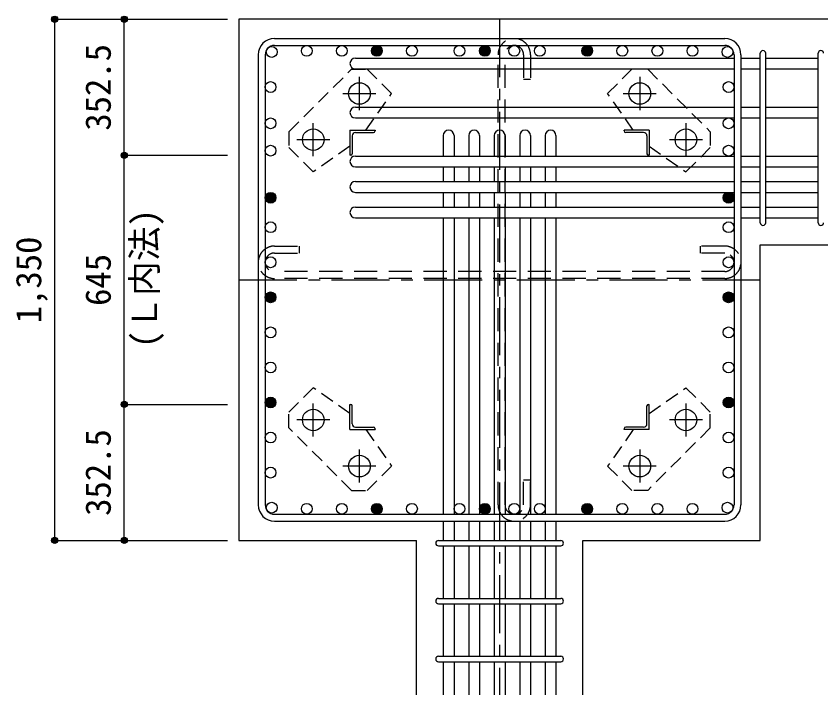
# Model space of a CAD drawing. Units: millimetres at full size, sheet at 1:30. Extents: x -5973 to 5954, y -4195 to 4201.
# Drawn here: x -700 to 1384, y 1448 to 3206 of the extents above; entities that cross this region are included whole.
import ezdxf
from ezdxf.enums import TextEntityAlignment as Align

# ---------------------------------------------------------------- set-up
doc = ezdxf.new("R2010")
doc.units = ezdxf.units.MM
doc.header["$LTSCALE"] = 30
doc.header["$PDMODE"] = 32
doc.header["$PDSIZE"] = 15
for name, pattern in [('CHAIN1', [8, 5, -1, 1, -1]), ('DASHED1', [1.8, 1.2, -0.6]), ('DASHED2', [3, 2, -1])]:
    doc.linetypes.add(name, pattern=pattern)
for name, color, linetype in [('0-1_躯体線', 2, 'Continuous'), ('0-2_アンカー、アングル', 4, 'Continuous'), ('0-3_立上り筋', 4, 'Continuous'), ('0-4_フープ筋', 7, 'Continuous'), ('0-5_基礎梁筋', 7, 'Continuous'), ('0-6_スタラップ筋', 7, 'Continuous'), ('0-7_文字', 4, 'Continuous'), ('0-9_プレート', 4, 'DASHED1'), ('0-C_中子', 7, 'DASHED2'), ('0-D_寸法', 4, 'Continuous')]:
    doc.layers.add(name, color=color, linetype=linetype)
doc.styles.add('ＭＳ ゴシック', font='')
doc.styles.get('ＭＳ ゴシック').set_extended_font_data('MS Gothic')

msp = doc.modelspace()

# ---------------------------------------------------------------- linework, layer by layer
at = {"layer": '0-1_躯体線'}
for p, q in [((1627.44, 3198.3), (-122.56, 3198.3)), ((-122.56, 3198.3), (-122.56, 1848.3)), ((1227.44, 2614.3), (1627.44, 2614.3)), ((1227.44, 1848.3), (1227.44, 2614.3)), ((-122.56, 1848.3), (336.94, 1848.3)), ((336.94, 1448.3), (336.94, 1848.3))]:
    msp.add_line(p, q, dxfattribs=at)
msp.add_lwpolyline([(767.94, 1448.3), (767.94, 1848.3), (1227.44, 1848.3)], dxfattribs=at)
at = {"layer": '0-2_アンカー、アングル', "linetype": 'CHAIN1'}
for p, q in [((189.44, 2963.1), (189.44, 3048.6)), ((915.44, 3048.6), (915.44, 2963.1)), ((146.64, 3005.8), (232.14, 3005.8)), ((872.74, 3005.8), (958.24, 3005.8)), ((69.94, 2843.6), (69.94, 2929.1)), ((1034.94, 2929.1), (1034.94, 2843.6)), ((27.14, 2886.3), (112.64, 2886.3)), ((992.24, 2886.3), (1077.74, 2886.3)), ((69.94, 2117.5), (69.94, 2203)), ((1034.94, 2203), (1034.94, 2117.5)), ((112.64, 2160.3), (27.14, 2160.3)), ((1077.74, 2160.3), (992.24, 2160.3)), ((189.44, 1998), (189.44, 2083.5)), ((915.44, 2083.5), (915.44, 1998)), ((232.14, 2040.8), (146.64, 2040.8)), ((958.24, 2040.8), (872.74, 2040.8))]:
    msp.add_line(p, q, dxfattribs=at)
at = {"layer": '0-2_アンカー、アングル'}
for p, q in [((164.94, 2910.8), (229.94, 2910.8)), ((164.94, 2910.8), (164.94, 2845.8)), ((179.44, 2904.8), (225.94, 2904.8)), ((229.94, 2910.8), (229.94, 2908.8)), ((939.94, 2910.8), (874.94, 2910.8)), ((874.94, 2908.8), (874.94, 2910.8)), ((925.44, 2904.8), (878.94, 2904.8)), ((939.94, 2910.8), (939.94, 2845.8)), ((170.94, 2896.3), (170.94, 2849.8)), ((933.94, 2896.3), (933.94, 2849.8)), ((166.94, 2845.8), (164.94, 2845.8)), ((939.94, 2845.8), (937.94, 2845.8)), ((164.94, 2200.8), (166.94, 2200.8)), ((164.94, 2135.8), (164.94, 2200.8)), ((170.94, 2150.3), (170.94, 2196.8)), ((933.94, 2150.3), (933.94, 2196.8)), ((937.94, 2200.8), (939.94, 2200.8)), ((939.94, 2135.8), (939.94, 2200.8)), ((164.94, 2135.8), (229.94, 2135.8)), ((179.44, 2141.8), (225.94, 2141.8)), ((229.94, 2137.8), (229.94, 2135.8)), ((874.94, 2135.8), (874.94, 2137.8)), ((939.94, 2135.8), (874.94, 2135.8)), ((925.44, 2141.8), (878.94, 2141.8))]:
    msp.add_line(p, q, dxfattribs=at)
at = {"layer": '0-2_アンカー、アングル', "color": 3}
for centre in [(189.44, 3005.8), (915.44, 3005.8), (69.94, 2886.3), (1034.94, 2886.3), (69.94, 2160.3), (1034.94, 2160.3), (189.44, 2040.8), (915.44, 2040.8)]:
    msp.add_circle(centre, 28, dxfattribs=at)
at = {"layer": '0-2_アンカー、アングル'}
for centre, radius, start, end in [((179.44, 2896.3), 8.5, 90, 180), ((225.94, 2908.8), 4, 270, 0), ((878.94, 2908.8), 4, 180, 270), ((925.44, 2896.3), 8.5, 0, 90), ((166.94, 2849.8), 4, 270, 0), ((937.94, 2849.8), 4, 180, 270), ((166.94, 2196.8), 4, 0, 90), ((937.94, 2196.8), 4, 90, 180), ((179.44, 2150.3), 8.5, 180, 270), ((925.44, 2150.3), 8.5, 270, 0), ((225.94, 2137.8), 4, 0, 90), ((878.94, 2137.8), 4, 90, 180)]:
    msp.add_arc(centre, radius, start, end, dxfattribs=at)
at = {"layer": '0-3_立上り筋', "color": 3}
for centre in [(-37.63, 3113.37), (53.15, 3116.3), (53.15, 3116.3), (143.93, 3116.3), (143.93, 3116.3), (234.71, 3116.3), (234.71, 3116.3), (325.49, 3116.3), (325.49, 3116.3), (448.44, 3116.3), (448.44, 3116.3), (514.44, 3116.3), (514.44, 3116.3), (590.44, 3116.3), (590.44, 3116.3), (656.44, 3116.3), (656.44, 3116.3), (779.39, 3116.3), (779.39, 3116.3), (870.17, 3116.3), (870.17, 3116.3), (960.95, 3116.3), (960.95, 3116.3), (1051.73, 3116.3), (1051.73, 3116.3), (1142.51, 3113.37), (1142.51, 3113.37), (1142.51, 3113.37), (-40.56, 3022.59), (-40.56, 3022.59), (1145.44, 3022.59), (1145.44, 3022.59), (-40.56, 2928.58), (-40.56, 2928.58), (1145.44, 2928.58), (1145.44, 2928.58), (-40.56, 2857.8), (-40.56, 2857.8), (1145.44, 2857.8), (1145.44, 2857.8), (-40.56, 2735.8), (-40.56, 2735.8), (1145.44, 2735.8), (1145.44, 2735.8), (-40.56, 2659.47), (-40.56, 2659.47), (1145.44, 2659.47), (1145.44, 2659.47), (-40.56, 2568.69), (-40.56, 2568.69), (1145.44, 2568.69), (1145.44, 2568.69), (-40.56, 2477.91), (-40.56, 2477.91), (1145.44, 2477.91), (1145.44, 2477.91), (-40.56, 2387.13), (-40.56, 2387.13), (1145.44, 2387.13), (1145.44, 2387.13), (-40.56, 2296.35), (-40.56, 2296.35), (1145.44, 2296.35), (1145.44, 2296.35), (-40.56, 2205.57), (-40.56, 2205.57), (1145.44, 2205.57), (1145.44, 2205.57), (-40.56, 2114.79), (-40.56, 2114.79), (1145.44, 2114.79), (1145.44, 2114.79), (-40.56, 2024.01), (-40.56, 2024.01), (1145.44, 2024.01), (1145.44, 2024.01), (-37.63, 1933.23), (-37.63, 1933.23), (53.15, 1930.3), (53.15, 1930.3), (143.93, 1930.3), (143.93, 1930.3), (234.71, 1930.3), (234.71, 1930.3), (325.49, 1930.3), (325.49, 1930.3), (448.44, 1930.3), (448.44, 1930.3), (514.44, 1930.3), (514.44, 1930.3), (590.44, 1930.3), (590.44, 1930.3), (656.44, 1930.3), (656.44, 1930.3), (779.39, 1930.3), (779.39, 1930.3), (870.17, 1930.3), (870.17, 1930.3), (960.95, 1930.3), (960.95, 1930.3), (1051.73, 1930.3), (1051.73, 1930.3), (1142.51, 1933.23), (1142.51, 1933.23)]:
    msp.add_circle(centre, 14, dxfattribs=at)
at = {"layer": '0-3_立上り筋'}
for centre, radius in [((234.71, 3116.3), 14), ((234.71, 3116.3), 12.6), ((234.71, 3116.3), 11.2), ((234.71, 3116.3), 9.8), ((514.44, 3116.3), 14), ((514.44, 3116.3), 12.6), ((514.44, 3116.3), 11.2), ((514.44, 3116.3), 9.8), ((779.39, 3116.3), 14), ((779.39, 3116.3), 12.6), ((779.39, 3116.3), 11.2), ((779.39, 3116.3), 9.8), ((234.71, 3116.3), 8.4), ((234.71, 3116.3), 7), ((234.71, 3116.3), 5.6), ((234.71, 3116.3), 4.2), ((234.71, 3116.3), 2.8), ((234.71, 3116.3), 1.4), ((514.44, 3116.3), 8.4), ((514.44, 3116.3), 7), ((514.44, 3116.3), 5.6), ((514.44, 3116.3), 4.2), ((514.44, 3116.3), 2.8), ((514.44, 3116.3), 1.4), ((779.39, 3116.3), 8.4), ((779.39, 3116.3), 7), ((779.39, 3116.3), 5.6), ((779.39, 3116.3), 4.2), ((779.39, 3116.3), 2.8), ((779.39, 3116.3), 1.4), ((-40.56, 2735.8), 14), ((-40.56, 2735.8), 12.6), ((-40.56, 2735.8), 11.2), ((-40.56, 2735.8), 9.8), ((-40.56, 2735.8), 8.4), ((-40.56, 2735.8), 7), ((-40.56, 2735.8), 5.6), ((-40.56, 2735.8), 4.2), ((-40.56, 2735.8), 2.8), ((-40.56, 2735.8), 1.4), ((1145.44, 2735.8), 14), ((1145.44, 2735.8), 12.6), ((1145.44, 2735.8), 11.2), ((1145.44, 2735.8), 9.8), ((1145.44, 2735.8), 8.4), ((1145.44, 2735.8), 7), ((1145.44, 2735.8), 5.6), ((1145.44, 2735.8), 4.2), ((1145.44, 2735.8), 2.8), ((1145.44, 2735.8), 1.4), ((-40.56, 2477.91), 14), ((-40.56, 2477.91), 12.6), ((-40.56, 2477.91), 11.2), ((-40.56, 2477.91), 9.8), ((-40.56, 2477.91), 8.4), ((-40.56, 2477.91), 7), ((-40.56, 2477.91), 5.6), ((-40.56, 2477.91), 4.2), ((-40.56, 2477.91), 2.8), ((1145.44, 2477.91), 14), ((1145.44, 2477.91), 12.6), ((1145.44, 2477.91), 11.2), ((1145.44, 2477.91), 9.8), ((1145.44, 2477.91), 8.4), ((1145.44, 2477.91), 7), ((1145.44, 2477.91), 5.6), ((1145.44, 2477.91), 4.2), ((1145.44, 2477.91), 2.8), ((-40.56, 2477.91), 1.4), ((1145.44, 2477.91), 1.4), ((-40.56, 2205.57), 14), ((-40.56, 2205.57), 12.6), ((-40.56, 2205.57), 11.2), ((-40.56, 2205.57), 9.8), ((-40.56, 2205.57), 8.4), ((-40.56, 2205.57), 7), ((-40.56, 2205.57), 5.6), ((-40.56, 2205.57), 4.2), ((1145.44, 2205.57), 14), ((1145.44, 2205.57), 12.6), ((1145.44, 2205.57), 11.2), ((1145.44, 2205.57), 9.8), ((1145.44, 2205.57), 8.4), ((1145.44, 2205.57), 7), ((1145.44, 2205.57), 5.6), ((1145.44, 2205.57), 4.2), ((-40.56, 2205.57), 2.8), ((-40.56, 2205.57), 1.4), ((1145.44, 2205.57), 2.8), ((1145.44, 2205.57), 1.4), ((234.71, 1930.3), 14), ((234.71, 1930.3), 12.6), ((234.71, 1930.3), 11.2), ((234.71, 1930.3), 9.8), ((234.71, 1930.3), 8.4), ((514.44, 1930.3), 14), ((514.44, 1930.3), 12.6), ((514.44, 1930.3), 11.2), ((514.44, 1930.3), 9.8), ((514.44, 1930.3), 8.4), ((779.39, 1930.3), 14), ((779.39, 1930.3), 12.6), ((779.39, 1930.3), 11.2), ((779.39, 1930.3), 9.8), ((779.39, 1930.3), 8.4), ((234.71, 1930.3), 7), ((234.71, 1930.3), 5.6), ((234.71, 1930.3), 4.2), ((234.71, 1930.3), 2.8), ((234.71, 1930.3), 1.4), ((514.44, 1930.3), 7), ((514.44, 1930.3), 5.6), ((514.44, 1930.3), 4.2), ((514.44, 1930.3), 2.8), ((514.44, 1930.3), 1.4), ((779.39, 1930.3), 7), ((779.39, 1930.3), 5.6), ((779.39, 1930.3), 4.2), ((779.39, 1930.3), 2.8), ((779.39, 1930.3), 1.4)]:
    msp.add_circle(centre, radius, dxfattribs=at)
at = {"layer": '0-4_フープ筋'}
for p, q in [((-30.56, 3148.3), (1135.44, 3148.3)), ((-30.56, 3130.3), (1135.44, 3130.3)), ((-72.56, 3106.3), (-72.56, 1940.3)), ((-54.56, 3106.3), (-54.56, 1940.3)), ((1159.44, 3106.3), (1159.44, 1940.3)), ((1177.44, 3106.3), (1177.44, 1940.3)), ((-30.56, 1916.3), (1135.44, 1916.3)), ((-30.56, 1898.3), (1135.44, 1898.3))]:
    msp.add_line(p, q, dxfattribs=at)
for centre, radius, start, end in [((-30.56, 3106.3), 42, 90, 180), ((1135.44, 3106.3), 42, 0, 90), ((-30.56, 3106.3), 24, 90, 180), ((1135.44, 3106.3), 24, 0, 90), ((1135.44, 3106.3), 24, 0, 90), ((-30.56, 1940.3), 42, 180, 270), ((-30.56, 1940.3), 24, 180, 270), ((1135.44, 1940.3), 42, 270, 0), ((1135.44, 1940.3), 24, 270, 0)]:
    msp.add_arc(centre, radius, start, end, dxfattribs=at)
at = {"layer": '0-5_基礎梁筋'}
for p, q in [((178.94, 3097.37), (1159.44, 3097.37)), ((1177.44, 3097.37), (1227.44, 3097.37)), ((1241.44, 3097.37), (1377.44, 3097.37)), ((178.94, 3069.37), (1159.44, 3069.37)), ((1177.44, 3069.37), (1227.44, 3069.37)), ((1241.44, 3069.37), (1377.44, 3069.37)), ((178.94, 2970.58), (1159.44, 2970.58)), ((1177.44, 2970.58), (1227.44, 2970.58)), ((1241.44, 2970.58), (1377.44, 2970.58)), ((178.94, 2942.58), (1159.44, 2942.58)), ((1177.44, 2942.58), (1227.44, 2942.58)), ((1241.44, 2942.58), (1377.44, 2942.58)), ((406.44, 2896.8), (406.44, 2843.8)), ((434.44, 2896.8), (434.44, 2843.8)), ((472.44, 2896.8), (472.44, 2843.8)), ((500.44, 2896.8), (500.44, 2843.8)), ((538.44, 2896.8), (538.44, 2843.8)), ((566.44, 2896.8), (566.44, 2843.8)), ((604.44, 2896.8), (604.44, 2843.8)), ((632.44, 2896.8), (632.44, 2843.8)), ((670.44, 2896.8), (670.44, 2843.8)), ((698.44, 2896.8), (698.44, 2843.8)), ((178.94, 2843.8), (1159.44, 2843.8)), ((1177.44, 2843.8), (1227.44, 2843.8)), ((1241.44, 2843.8), (1377.44, 2843.8)), ((178.94, 2815.8), (1159.44, 2815.8)), ((406.44, 2815.8), (406.44, 2777.8)), ((434.44, 2815.8), (434.44, 2777.8)), ((472.44, 2815.8), (472.44, 2777.8)), ((500.44, 2815.8), (500.44, 2777.8)), ((538.44, 2815.8), (538.44, 2777.8)), ((566.44, 2815.8), (566.44, 2777.8)), ((604.44, 2815.8), (604.44, 2777.8)), ((632.44, 2815.8), (632.44, 2777.8)), ((670.44, 2815.8), (670.44, 2777.8)), ((698.44, 2815.8), (698.44, 2777.8)), ((1177.44, 2815.8), (1227.44, 2815.8)), ((1241.44, 2815.8), (1377.44, 2815.8)), ((178.94, 2777.8), (1159.44, 2777.8)), ((1177.44, 2777.8), (1227.44, 2777.8)), ((1241.44, 2777.8), (1377.44, 2777.8)), ((178.94, 2749.8), (1159.44, 2749.8)), ((406.44, 2749.8), (406.44, 2711.8)), ((434.44, 2749.8), (434.44, 2711.8)), ((472.44, 2749.8), (472.44, 2711.8)), ((500.44, 2749.8), (500.44, 2711.8)), ((538.44, 2749.8), (538.44, 2711.8)), ((566.44, 2749.8), (566.44, 2711.8)), ((604.44, 2749.8), (604.44, 2711.8)), ((632.44, 2749.8), (632.44, 2711.8)), ((670.44, 2749.8), (670.44, 2711.8)), ((698.44, 2749.8), (698.44, 2711.8)), ((1177.44, 2749.8), (1227.44, 2749.8)), ((1241.44, 2749.8), (1377.44, 2749.8)), ((178.94, 2711.8), (1159.44, 2711.8)), ((1177.44, 2711.8), (1227.44, 2711.8)), ((1241.44, 2711.8), (1377.44, 2711.8)), ((178.94, 2683.8), (1159.44, 2683.8)), ((406.44, 2683.8), (406.44, 1916.3)), ((434.44, 2683.8), (434.44, 1916.3)), ((472.44, 2683.8), (472.44, 1916.3)), ((500.44, 2683.8), (500.44, 1916.3)), ((538.44, 2683.8), (538.44, 1916.3)), ((566.44, 2683.8), (566.44, 1916.3)), ((604.44, 2683.8), (604.44, 1916.3)), ((632.44, 2683.8), (632.44, 1916.3)), ((670.44, 2683.8), (670.44, 1916.3)), ((698.44, 2683.8), (698.44, 1916.3)), ((1177.44, 2683.8), (1227.44, 2683.8)), ((1241.44, 2683.8), (1377.44, 2683.8)), ((406.44, 1898.3), (406.44, 1848.3)), ((434.44, 1898.3), (434.44, 1848.3)), ((472.44, 1898.3), (472.44, 1848.3)), ((500.44, 1898.3), (500.44, 1848.3)), ((538.44, 1898.3), (538.44, 1848.3)), ((566.44, 1898.3), (566.44, 1848.3)), ((604.44, 1898.3), (604.44, 1848.3)), ((632.44, 1898.3), (632.44, 1848.3)), ((670.44, 1898.3), (670.44, 1848.3)), ((698.44, 1898.3), (698.44, 1848.3)), ((406.44, 1834.3), (406.44, 1698.3)), ((434.44, 1834.3), (434.44, 1698.3)), ((472.44, 1834.3), (472.44, 1698.3)), ((500.44, 1834.3), (500.44, 1698.3)), ((538.44, 1834.3), (538.44, 1698.3)), ((566.44, 1834.3), (566.44, 1698.3)), ((604.44, 1834.3), (604.44, 1698.3)), ((632.44, 1834.3), (632.44, 1698.3)), ((670.44, 1834.3), (670.44, 1698.3)), ((698.44, 1834.3), (698.44, 1698.3)), ((406.44, 1684.3), (406.44, 1548.3)), ((434.44, 1684.3), (434.44, 1548.3)), ((472.44, 1684.3), (472.44, 1548.3)), ((500.44, 1684.3), (500.44, 1548.3)), ((538.44, 1684.3), (538.44, 1548.3)), ((566.44, 1684.3), (566.44, 1548.3)), ((604.44, 1684.3), (604.44, 1548.3)), ((632.44, 1684.3), (632.44, 1548.3)), ((670.44, 1684.3), (670.44, 1548.3)), ((698.44, 1684.3), (698.44, 1548.3)), ((406.44, 1534.3), (406.44, 1448.3)), ((434.44, 1534.3), (434.44, 1448.3)), ((472.44, 1534.3), (472.44, 1448.3)), ((500.44, 1534.3), (500.44, 1448.3)), ((538.44, 1534.3), (538.44, 1448.3)), ((566.44, 1534.3), (566.44, 1448.3)), ((604.44, 1534.3), (604.44, 1448.3)), ((632.44, 1534.3), (632.44, 1448.3)), ((670.44, 1534.3), (670.44, 1448.3)), ((698.44, 1534.3), (698.44, 1448.3))]:
    msp.add_line(p, q, dxfattribs=at)
for centre, start, end in [((178.94, 3083.37), 90, 270), ((178.94, 2956.58), 90, 270), ((420.44, 2896.8), 0, 180), ((486.44, 2896.8), 0, 180), ((552.44, 2896.8), 0, 180), ((618.44, 2896.8), 0, 180), ((684.44, 2896.8), 0, 180), ((178.94, 2829.8), 90, 270), ((178.94, 2763.8), 90, 270), ((178.94, 2697.8), 90, 270)]:
    msp.add_arc(centre, 14, start, end, dxfattribs=at)
at = {"layer": '0-6_スタラップ筋'}
for p, q in [((1227.44, 2671.3), (1227.44, 3109.87)), ((1241.44, 2671.3), (1241.44, 3109.87)), ((1377.44, 2671.3), (1377.44, 3109.87)), ((393.94, 1848.3), (710.94, 1848.3)), ((393.94, 1834.3), (710.94, 1834.3)), ((393.94, 1698.3), (710.94, 1698.3)), ((393.94, 1684.3), (710.94, 1684.3)), ((393.94, 1548.3), (710.94, 1548.3)), ((393.94, 1534.3), (710.94, 1534.3))]:
    msp.add_line(p, q, dxfattribs=at)
for centre, start, end in [((1234.44, 3109.87), 0, 180), ((1234.44, 3109.87), 0, 180), ((1234.44, 3109.87), 0, 180), ((1234.44, 3109.87), 0, 180), ((1384.44, 3109.87), 0, 180), ((1234.44, 2671.3), 180, 0), ((1234.44, 2671.3), 180, 0), ((1234.44, 2671.3), 180, 0), ((1234.44, 2671.3), 180, 0), ((1384.44, 2671.3), 180, 0), ((393.94, 1841.3), 90, 270), ((393.94, 1841.3), 90, 270), ((393.94, 1841.3), 90, 270), ((393.94, 1841.3), 90, 270), ((710.94, 1841.3), 270, 90), ((710.94, 1841.3), 270, 90), ((710.94, 1841.3), 270, 90), ((710.94, 1841.3), 270, 90), ((393.94, 1691.3), 90, 270), ((710.94, 1691.3), 270, 90), ((393.94, 1541.3), 90, 270), ((710.94, 1541.3), 270, 90)]:
    msp.add_arc(centre, 7, start, end, dxfattribs=at)
at = {"layer": '0-9_プレート'}
for p, q in [((7, 2906.8), (168.93, 3068.73)), ((168.93, 3068.73), (209.94, 3068.73)), ((272.88, 3005.8), (209.94, 3068.73)), ((935.94, 3068.73), (894.93, 3068.73)), ((935.94, 3068.73), (1097.87, 2906.8)), ((206.16, 2910.8), (272.88, 3005.8)), ((7, 2906.8), (7, 2865.79)), ((1097.87, 2906.8), (1097.87, 2865.79)), ((939.94, 2869.57), (1034.94, 2802.86)), ((1034.94, 2802.86), (1097.87, 2865.79)), ((69.94, 2243.74), (7, 2180.81)), ((164.94, 2177.02), (69.94, 2243.74)), ((7, 2139.79), (7, 2180.81)), ((1097.87, 2139.79), (1097.87, 2180.81)), ((168.93, 1977.87), (7, 2139.79)), ((898.71, 2135.8), (832, 2040.8)), ((1097.87, 2139.79), (935.94, 1977.87)), ((832, 2040.8), (894.93, 1977.87)), ((168.93, 1977.87), (209.94, 1977.87)), ((935.94, 1977.87), (894.93, 1977.87))]:
    msp.add_line(p, q, dxfattribs=at)
for points in [[(898.71, 2910.8), (832, 3005.8), (894.93, 3068.73)], [(164.94, 2869.57), (69.94, 2802.86), (7, 2865.79)], [(939.94, 2177.02), (1034.94, 2243.74), (1097.87, 2180.81)], [(206.16, 2135.8), (272.88, 2040.8), (209.94, 1977.87)]]:
    msp.add_lwpolyline(points, dxfattribs=at)
at = {"layer": '0-C_中子'}
for p, q in [((548.44, 1940.3), (548.44, 3106.3)), ((566.44, 1940.3), (566.44, 3106.3)), ((614.44, 3106.3), (614.44, 3042.3)), ((632.44, 3106.3), (632.44, 3042.3)), ((632.44, 3042.3), (614.44, 3042.3)), ((-30.56, 2610.69), (33.44, 2610.69)), ((33.44, 2610.69), (33.44, 2592.69)), ((-30.56, 2592.69), (33.44, 2592.69)), ((1135.44, 2592.69), (1071.44, 2592.69)), ((1135.44, 2544.69), (-30.56, 2544.69)), ((1135.44, 2526.69), (-30.56, 2526.69)), ((614.44, 1940.3), (614.44, 2004.3))]:
    msp.add_line(p, q, dxfattribs=at)
for points in [[(1135.44, 2610.69), (1071.44, 2610.69), (1071.44, 2592.69)], [(632.44, 1940.3), (632.44, 2004.3), (614.44, 2004.3)]]:
    msp.add_lwpolyline(points, dxfattribs=at)
for centre, radius, start, end in [((590.44, 3106.3), 42, 0, 180), ((590.44, 3106.3), 24, 0, 180), ((-30.56, 2568.69), 42, 90, 270), ((1135.44, 2568.69), 42, 270, 90), ((-30.56, 2568.69), 24, 90, 270), ((1135.44, 2568.69), 24, 270, 90), ((590.44, 1940.3), 42, 180, 0), ((590.44, 1940.3), 24, 180, 0)]:
    msp.add_arc(centre, radius, start, end, dxfattribs=at)
at = {"layer": '0-D_寸法'}
for p, q in [((-599.6, 1848.3), (-599.6, 3198.3)), ((-599.6, 3198.3), (-419.6, 3198.3)), ((-419.6, 2845.8), (-419.6, 3198.3)), ((-419.6, 3198.3), (-152.56, 3198.3)), ((-419.6, 2200.8), (-419.6, 2845.8)), ((-419.6, 2845.8), (-152.56, 2845.8)), ((-419.6, 1848.3), (-419.6, 2200.8)), ((-419.6, 2200.8), (-152.56, 2200.8)), ((-599.6, 1848.3), (-419.6, 1848.3)), ((-599.6, 1848.3), (-419.6, 1848.3)), ((-419.6, 1848.3), (-152.56, 1848.3)), ((-419.6, 1848.3), (-152.56, 1848.3)), ((-419.6, 1848.3), (-152.56, 1848.3))]:
    msp.add_line(p, q, dxfattribs=at)
at = {"layer": '0-D_寸法', "linetype": 'CHAIN1'}
for p, q in [((552.44, 3198.3), (552.44, 1448.3)), ((-122.56, 2523.3), (1227.44, 2523.3))]:
    msp.add_line(p, q, dxfattribs=at)
at = {"layer": '0-D_寸法'}
for centre, radius in [((-599.6, 3198.3), 8), ((-599.6, 3198.3), 7.2), ((-599.6, 3198.3), 6.4), ((-599.6, 3198.3), 5.6), ((-599.6, 3198.3), 4.8), ((-599.6, 3198.3), 4), ((-599.6, 3198.3), 3.2), ((-599.6, 3198.3), 2.4), ((-599.6, 3198.3), 1.6), ((-599.6, 3198.3), 0.8), ((-419.6, 3198.3), 8), ((-419.6, 3198.3), 7.2), ((-419.6, 3198.3), 6.4), ((-419.6, 3198.3), 5.6), ((-419.6, 3198.3), 4.8), ((-419.6, 3198.3), 4), ((-419.6, 3198.3), 3.2), ((-419.6, 3198.3), 2.4), ((-419.6, 3198.3), 1.6), ((-419.6, 3198.3), 0.8), ((-419.6, 2845.8), 8), ((-419.6, 2845.8), 7.2), ((-419.6, 2845.8), 6.4), ((-419.6, 2845.8), 5.6), ((-419.6, 2845.8), 4.8), ((-419.6, 2845.8), 4), ((-419.6, 2845.8), 3.2), ((-419.6, 2845.8), 2.4), ((-419.6, 2845.8), 1.6), ((-419.6, 2845.8), 0.8), ((-419.6, 2200.8), 8), ((-419.6, 2200.8), 7.2), ((-419.6, 2200.8), 6.4), ((-419.6, 2200.8), 5.6), ((-419.6, 2200.8), 4.8), ((-419.6, 2200.8), 4), ((-419.6, 2200.8), 3.2), ((-419.6, 2200.8), 2.4), ((-419.6, 2200.8), 1.6), ((-419.6, 2200.8), 0.8), ((-599.6, 1848.3), 8), ((-599.6, 1848.3), 8), ((-599.6, 1848.3), 7.2), ((-599.6, 1848.3), 7.2), ((-419.6, 1848.3), 8), ((-419.6, 1848.3), 8), ((-419.6, 1848.3), 7.2), ((-419.6, 1848.3), 7.2), ((-599.6, 1848.3), 6.4), ((-599.6, 1848.3), 6.4), ((-599.6, 1848.3), 5.6), ((-599.6, 1848.3), 5.6), ((-599.6, 1848.3), 4.8), ((-599.6, 1848.3), 4.8), ((-599.6, 1848.3), 4), ((-599.6, 1848.3), 4), ((-599.6, 1848.3), 3.2), ((-599.6, 1848.3), 3.2), ((-599.6, 1848.3), 2.4), ((-599.6, 1848.3), 2.4), ((-599.6, 1848.3), 1.6), ((-599.6, 1848.3), 1.6), ((-599.6, 1848.3), 0.8), ((-599.6, 1848.3), 0.8), ((-419.6, 1848.3), 6.4), ((-419.6, 1848.3), 6.4), ((-419.6, 1848.3), 5.6), ((-419.6, 1848.3), 5.6), ((-419.6, 1848.3), 4.8), ((-419.6, 1848.3), 4.8), ((-419.6, 1848.3), 4), ((-419.6, 1848.3), 4), ((-419.6, 1848.3), 3.2), ((-419.6, 1848.3), 3.2), ((-419.6, 1848.3), 2.4), ((-419.6, 1848.3), 2.4), ((-419.6, 1848.3), 1.6), ((-419.6, 1848.3), 1.6), ((-419.6, 1848.3), 0.8), ((-419.6, 1848.3), 0.8)]:
    msp.add_circle(centre, radius, dxfattribs=at)
at = {"layer": '0-D_寸法', "color": 7}
for p in [(-599.6, 3198.3), (-419.6, 3198.3), (-419.6, 2845.8), (-419.6, 2200.8), (-599.6, 1848.3), (-419.6, 1848.3), (-419.6, 1848.3)]:
    msp.add_point(p, dxfattribs=at)

# ---------------------------------------------------------------- texts
at = {"layer": '0-7_文字', "style": 'ＭＳ ゴシック'}
msp.add_text('(Ｌ内法)', height=65.98, rotation=90, dxfattribs=at).set_placement((-314.55, 2346.7), align=Align.BOTTOM_LEFT)
at = {"layer": '0-D_寸法', "style": 'ＭＳ ゴシック'}
for s, p in [('352.5', (-434.6, 2909.55)), ('1,350', (-614.6, 2410.8)), ('645', (-434.6, 2455.8)), ('352.5', (-434.6, 1912.05))]:
    msp.add_text(s, height=65.98, rotation=90, dxfattribs=at).set_placement(p, align=Align.BOTTOM_LEFT)

doc.saveas('drawing.dxf')
